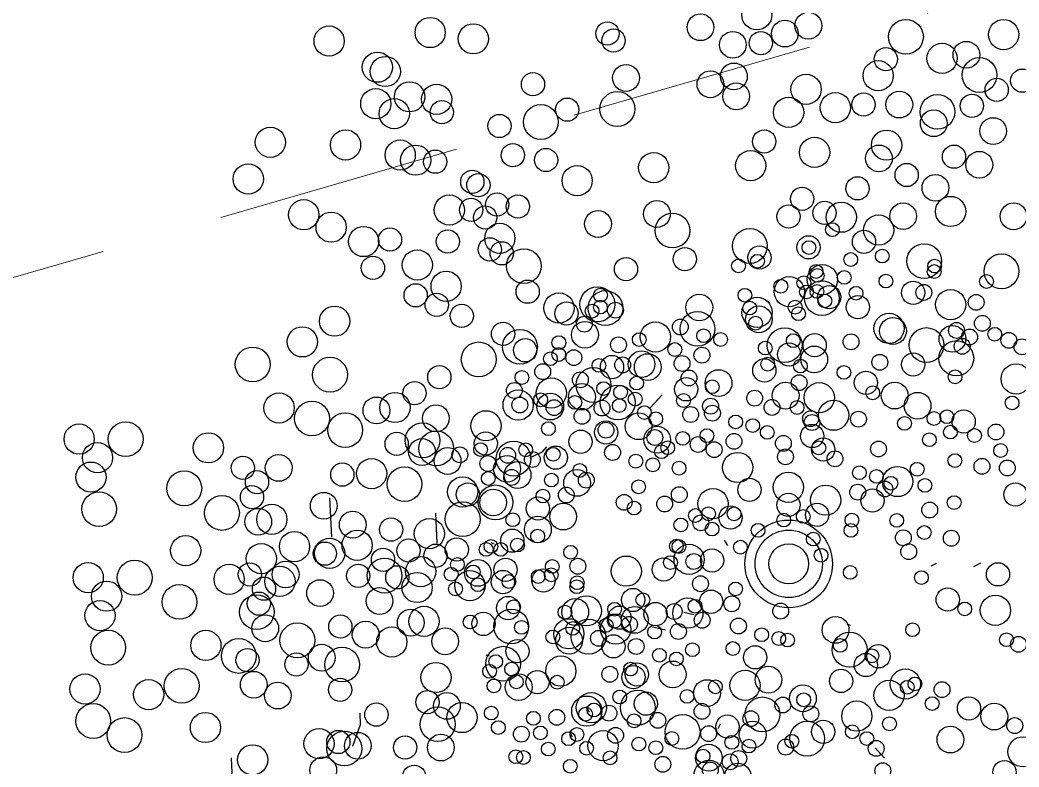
# Model space of a CAD drawing. Header units: millimetres. Extents: x 441156 to 441876, y 4514765 to 4515211.
# Drawn here: x 441544.848 to 441545.867, y 4514833.678 to 4514834.44 of the extents above; entities that cross this region are included whole.
import ezdxf

# ---------------------------------------------------------------- set-up
doc = ezdxf.new("R2010")
doc.units = ezdxf.units.MM
doc.linetypes.add('HIDDEN', pattern=[0.375, 0.25, -0.125])
doc.layers.add('01_piscinas', color=254, linetype='Continuous')
doc.layers.add('INGIN ELECTRICIDAD ALUMBRADO', color=120, linetype='HIDDEN')

msp = doc.modelspace()

# ---------------------------------------------------------------- linework, layer by layer
at = {"layer": '01_piscinas'}
for p, q in [((441545.50265901, 4514834.05810928, 0.00000076), (441545.49045005, 4514834.04456558, 0.00000076)), ((441545.16324405, 4514833.95295157, 0.00000076), (441545.16531757, 4514833.91294447, 0.00000076)), ((441545.27137229, 4514833.93741807, 0.00000076), (441545.27296731, 4514833.90664338, 0.00000076)), ((441545.33160946, 4514833.90574856, 0.00000076), (441545.32815827, 4514833.90689777, 0.00000076)), ((441545.56957757, 4514833.90430089, 0.00000076), (441545.56627283, 4514833.90960351, 0.00000076)), ((441545.28732614, 4514833.89030057, 0.00000076), (441545.28387495, 4514833.89144977, 0.00000076)), ((441545.78235602, 4514833.88609491, 0.00000076), (441545.77685851, 4514833.88334401, 0.00000076)), ((441545.8275229, 4514833.88623146, 0.00000076), (441545.82037612, 4514833.88265529, 0.00000076)), ((441545.5351433, 4514833.83358383, 0.00000076), (441545.52485742, 4514833.8359713, 0.00000076)), ((441545.50614636, 4514833.81796706, 0.00000076), (441545.49277471, 4514833.82107077, 0.00000076)), ((441545.69498392, 4514833.82283649, 0.00000076), (441545.69153273, 4514833.82398569, 0.00000076)), ((441545.32651256, 4514833.79134743, 0.00000076), (441545.32306137, 4514833.79249663, 0.00000076)), ((441545.42847826, 4514833.73437495, 0.00000076), (441545.42517352, 4514833.73967757, 0.00000076)), ((441545.41113463, 4514833.70937539, 0.00000076), (441545.40782988, 4514833.714678, 0.00000076)), ((441545.56193493, 4514833.7223042, 0.00000076), (441545.55957888, 4514833.71755858, 0.00000076)), ((441545.72004523, 4514833.69797687, 0.00000076), (441545.72966679, 4514833.68765445, 0.00000076))]:
    msp.add_line(p, q, dxfattribs=at)
at = {"layer": '01_piscinas', "elevation": 0.00000076}
for points in [[(441545.36806899, 4514833.99394009), (441545.38057522, 4514833.99987894), (441545.38057522, 4514833.99987894), (441545.38519025, 4514834.00495677)], [(441545.18721865, 4514833.69989874), (441545.19506674, 4514833.7219408), (441545.19506674, 4514833.7219408), (441545.19451369, 4514833.73352387)], [(441545.05384432, 4514833.64417645), (441545.06404683, 4514833.67283112), (441545.06404683, 4514833.67283112), (441545.06332787, 4514833.68788911)]]:
    msp.add_lwpolyline(points, dxfattribs=at)
at = {"layer": '01_piscinas'}
for centre, radius in [((441545.5992435, 4514834.44542606, 0.00000076), 0.01541533), ((441545.65181826, 4514834.43429407, 0.00000076), 0.01366082), ((441545.26602284, 4514834.42733752, 0.00000076), 0.01541533), ((441545.31000693, 4514834.42089529, 0.00000076), 0.01541533), ((441545.44680913, 4514834.42632402, 0.00000076), 0.01185795), ((441545.54175934, 4514834.43273776, 0.00000076), 0.01366082), ((441545.62787266, 4514834.42625853, 0.00000076), 0.01366082), ((441545.75139134, 4514834.42298359, 0.00000076), 0.01775907), ((441545.85105223, 4514834.42527838, 0.00000076), 0.01541533), ((441545.16289786, 4514834.41864516, 0.00000076), 0.01541533), ((441545.45305652, 4514834.41914206, 0.00000076), 0.01185795), ((441545.57481856, 4514834.41483718, 0.00000076), 0.01366082), ((441545.60336395, 4514834.41656363, 0.00000076), 0.01185795), ((441545.78823723, 4514834.40100441, 0.00000076), 0.01541533), ((441545.81307308, 4514834.40464882, 0.00000076), 0.01366082), ((441545.21214232, 4514834.39198075, 0.00000076), 0.01541533), ((441545.73091334, 4514834.4001327, 0.00000076), 0.01185795), ((441545.2202005, 4514834.38761748, 0.00000076), 0.01541533), ((441545.57588601, 4514834.38259964, 0.00000076), 0.01366082), ((441545.72309007, 4514834.38333077, 0.00000076), 0.01541533), ((441545.82639852, 4514834.38402408, 0.00000076), 0.01775907), ((441545.37087687, 4514834.37462959, 0.00000076), 0.01185795), ((441545.46582708, 4514834.38104334, 0.00000076), 0.01366082), ((441545.5519404, 4514834.37456411, 0.00000076), 0.01366082), ((441545.87003705, 4514834.37825935, 0.00000076), 0.01185795), ((441545.24499872, 4514834.36178009, 0.00000076), 0.01541533), ((441545.57822296, 4514834.3622421, 0.00000076), 0.01366082), ((441545.64953832, 4514834.36938064, 0.00000076), 0.01541533), ((441545.84399248, 4514834.36881473, 0.00000076), 0.01185795), ((441545.21053316, 4514834.35479504, 0.00000076), 0.01541533), ((441545.2725787, 4514834.35925624, 0.00000076), 0.01541533), ((441545.45699122, 4514834.34937614, 0.00000076), 0.01775907), ((441545.67938879, 4514834.35073551, 0.00000076), 0.01541533), ((441545.70812007, 4514834.35392531, 0.00000076), 0.01185795), ((441545.74461867, 4514834.35389096, 0.00000076), 0.01366082), ((441545.22933559, 4514834.34461408, 0.00000076), 0.01541533), ((441545.27791494, 4514834.3460515, 0.00000076), 0.01185795), ((441545.40582607, 4514834.34870518, 0.00000076), 0.01185795), ((441545.63165286, 4514834.34597202, 0.00000076), 0.01541533), ((441545.78358512, 4514834.34643786, 0.00000076), 0.01775907), ((441545.81872688, 4514834.35258427, 0.00000076), 0.01185795), ((441545.37890452, 4514834.33612625, 0.00000076), 0.01775907), ((441545.77974409, 4514834.33487158, 0.00000076), 0.01366082), ((441545.33668672, 4514834.33204766, 0.00000076), 0.01185795), ((441545.84041392, 4514834.32684046, 0.00000076), 0.01366082), ((441545.10295303, 4514834.31542196, 0.00000076), 0.01541533), ((441545.17967064, 4514834.31276599, 0.00000076), 0.01541533), ((441545.60675649, 4514834.31624459, 0.00000076), 0.01185795), ((441545.73163917, 4514834.31251556, 0.00000076), 0.01541533), ((441545.23543821, 4514834.30242535, 0.00000076), 0.01541533), ((441545.3504329, 4514834.30233034, 0.00000076), 0.01185795), ((441545.65817263, 4514834.3051379, 0.00000076), 0.01541533), ((441545.25114951, 4514834.29722745, 0.00000076), 0.01541533), ((441545.27110599, 4514834.29564391, 0.00000076), 0.01185795), ((441545.38426682, 4514834.29737478, 0.00000076), 0.01185795), ((441545.49408481, 4514834.28957938, 0.00000076), 0.01541533), ((441545.5929668, 4514834.29163265, 0.00000076), 0.01541533), ((441545.72379329, 4514834.29898116, 0.00000076), 0.01366082), ((441545.80045551, 4514834.30074638, 0.00000076), 0.01185795), ((441545.82627067, 4514834.29249588, 0.00000076), 0.01366082), ((441545.75213628, 4514834.2820741, 0.00000076), 0.01185795), ((441545.08037778, 4514834.27800619, 0.00000076), 0.01541533), ((441545.30898635, 4514834.27513282, 0.00000076), 0.01185795), ((441545.31518495, 4514834.27177646, 0.00000076), 0.01185795), ((441545.41599811, 4514834.27632949, 0.00000076), 0.01541533), ((441545.70202308, 4514834.26847899, 0.00000076), 0.01185795), ((441545.78149112, 4514834.26901231, 0.00000076), 0.01366082), ((441545.3342605, 4514834.25190154, 0.00000076), 0.01185795), ((441545.64544481, 4514834.25774812, 0.00000076), 0.01185795), ((441545.13704627, 4514834.2415306, 0.00000076), 0.01541533), ((441545.28554098, 4514834.24633975, 0.00000076), 0.01541533), ((441545.30774853, 4514834.24652843, 0.00000076), 0.01185795), ((441545.35547587, 4514834.24996012, 0.00000076), 0.01185795), ((441545.49733166, 4514834.24236004, 0.00000076), 0.01366082), ((441545.66840671, 4514834.24340571, 0.00000076), 0.01185795), ((441545.68549205, 4514834.239051, 0.00000076), 0.01541533), ((441545.74855773, 4514834.24009983, 0.00000076), 0.01366082), ((441545.79692036, 4514834.244902, 0.00000076), 0.01541533), ((441545.86118105, 4514834.23997981, 0.00000076), 0.01366082), ((441545.16494611, 4514834.22890564, 0.00000076), 0.01541533), ((441545.32221194, 4514834.23869692, 0.00000076), 0.01185795), ((441545.43726496, 4514834.23216782, 0.00000076), 0.01366082), ((441545.51319071, 4514834.22542435, 0.00000076), 0.01775907), ((441545.63168676, 4514834.23974149, 0.00000076), 0.01185795), ((441545.33709751, 4514834.21747178, 0.00000076), 0.01541533), ((441545.67637133, 4514834.22634662, 0.00000076), 0.00701654), ((441545.72352853, 4514834.22590131, 0.00000076), 0.01541533), ((441545.1981168, 4514834.214254, 0.00000076), 0.01541533), ((441545.22499459, 4514834.21624144, 0.00000076), 0.01185795), ((441545.28400813, 4514834.21419839, 0.00000076), 0.01185795), ((441545.59215844, 4514834.20973953, 0.00000076), 0.01775907), ((441545.70859931, 4514834.21400575, 0.00000076), 0.01185795), ((441545.32690626, 4514834.20624405, 0.00000076), 0.01185795), ((441545.33899188, 4514834.20224567, 0.00000076), 0.01185795), ((441545.65208659, 4514834.20833063, 0.00000076), 0.01185795), ((441545.65243156, 4514834.20810467, 0.00000076), 0.00701654), ((441545.77006219, 4514834.1943007, 0.00000076), 0.01775907), ((441545.25291987, 4514834.19037106, 0.00000076), 0.01541533), ((441545.36158388, 4514834.18920725, 0.00000076), 0.01775907), ((441545.52586519, 4514834.19636254, 0.00000076), 0.01185795), ((441545.60192826, 4514834.19794198, 0.00000076), 0.01185795), ((441545.69510252, 4514834.19589684, 0.00000076), 0.00701654), ((441545.72722445, 4514834.19940802, 0.00000076), 0.00701654), ((441545.20762901, 4514834.18746009, 0.00000076), 0.01185795), ((441545.4657985, 4514834.18617031, 0.00000076), 0.01185795), ((441545.58060759, 4514834.18939905, 0.00000076), 0.00701654), ((441545.59991576, 4514834.19417548, 0.00000076), 0.00701654), ((441545.78062427, 4514834.18926675, 0.00000076), 0.00701654), ((441545.84893297, 4514834.18386024, 0.00000076), 0.01775907), ((441545.28228006, 4514834.16868209, 0.00000076), 0.01541533), ((441545.66621161, 4514834.17543322, 0.00000076), 0.01541533), ((441545.65969898, 4514834.18367332, 0.00000076), 0.00701654), ((441545.66088819, 4514834.17967547, 0.00000076), 0.00701654), ((441545.68842009, 4514834.17771143, 0.00000076), 0.00701654), ((441545.78023324, 4514834.18364783, 0.00000076), 0.00701654), ((441545.36544686, 4514834.16310128, 0.00000076), 0.01185795), ((441545.62375258, 4514834.16862901, 0.00000076), 0.00701654), ((441545.63235366, 4514834.16315522, 0.00000076), 0.01541533), ((441545.64721281, 4514834.17222297, 0.00000076), 0.00701654), ((441545.66563951, 4514834.15654638, 0.00000076), 0.01775907), ((441545.73100048, 4514834.17393811, 0.00000076), 0.00701654), ((441545.75881561, 4514834.16199532, 0.00000076), 0.01185795), ((441545.83363306, 4514834.17350656, 0.00000076), 0.00701654), ((441545.25122015, 4514834.15940194, 0.00000076), 0.01185795), ((441545.27268157, 4514834.14969043, 0.00000076), 0.01185795), ((441545.39740415, 4514834.14647485, 0.00000076), 0.01541533), ((441545.43659106, 4514834.15024774, 0.00000076), 0.01775907), ((441545.44485234, 4514834.14643018, 0.00000076), 0.01775907), ((441545.43974166, 4514834.15956246, 0.00000076), 0.00701654), ((441545.58710669, 4514834.15942053, 0.00000076), 0.00701654), ((441545.64998764, 4514834.16289464, 0.00000076), 0.00701654), ((441545.66055373, 4514834.16337834, 0.00000076), 0.00701654), ((441545.67310153, 4514834.15749455, 0.00000076), 0.01185795), ((441545.70050298, 4514834.16148167, 0.00000076), 0.00701654), ((441545.76963577, 4514834.16236379, 0.00000076), 0.00808333), ((441545.79698703, 4514834.14993794, 0.00000076), 0.01541533), ((441545.40510573, 4514834.14089515, 0.00000076), 0.01185795), ((441545.43968785, 4514834.14744812, 0.00000076), 0.00701654), ((441545.45499853, 4514834.14427683, 0.00000076), 0.00808333), ((441545.54056203, 4514834.14701251, 0.00000076), 0.01366082), ((441545.59950839, 4514834.14205561, 0.00000076), 0.01541533), ((441545.59202293, 4514834.14637758, 0.00000076), 0.00701654), ((441545.63837328, 4514834.14735201, 0.00000076), 0.00701654), ((441545.66861807, 4514834.15368939, 0.00000076), 0.00701654), ((441545.70236036, 4514834.14737941, 0.00000076), 0.01185795), ((441545.82303559, 4514834.15222253, 0.00000076), 0.00808333), ((441545.16847112, 4514834.13306118, 0.00000076), 0.01541533), ((441545.29819749, 4514834.13841994, 0.00000076), 0.01185795), ((441545.43112896, 4514834.14322042, 0.00000076), 0.00701654), ((441545.53879738, 4514834.12521503, 0.00000076), 0.01775907), ((441545.60130644, 4514834.13494727, 0.00000076), 0.01366082), ((441545.64175703, 4514834.14062237, 0.00000076), 0.00701654), ((441545.73417204, 4514834.12566397, 0.00000076), 0.01541533), ((441545.34035369, 4514834.12004844, 0.00000076), 0.01185795), ((441545.42394139, 4514834.11915321, 0.00000076), 0.01366082), ((441545.42331045, 4514834.1300157, 0.00000076), 0.00808333), ((441545.49580141, 4514834.116982, 0.00000076), 0.01541533), ((441545.52122585, 4514834.12707531, 0.00000076), 0.00808333), ((441545.59798331, 4514834.13098591, 0.00000076), 0.00701654), ((441545.73815548, 4514834.12307124, 0.00000076), 0.01366082), ((441545.80295519, 4514834.12362248, 0.00000076), 0.00808333), ((441545.82937806, 4514834.13090062, 0.00000076), 0.00808333), ((441545.13562585, 4514834.11196157, 0.00000076), 0.01541533), ((441545.35758198, 4514834.1069579, 0.00000076), 0.01775907), ((441545.47931502, 4514834.11424606, 0.00000076), 0.00701654), ((441545.5449476, 4514834.11817576, 0.00000076), 0.00701654), ((441545.56230982, 4514834.1143954, 0.00000076), 0.00701654), ((441545.62770154, 4514834.10858867, 0.00000076), 0.01775907), ((441545.65827042, 4514834.1085578, 0.00000076), 0.01185795), ((441545.77233333, 4514834.10868363, 0.00000076), 0.01775907), ((441545.79882531, 4514834.11504012, 0.00000076), 0.01366082), ((441545.8163363, 4514834.1169656, 0.00000076), 0.00808333), ((441545.842044, 4514834.11967941, 0.00000076), 0.00701654), ((441545.85635501, 4514834.11348122, 0.00000076), 0.00808333), ((441545.31554002, 4514834.09407166, 0.00000076), 0.01775907), ((441545.36293846, 4514834.10336462, 0.00000076), 0.01185795), ((441545.39726111, 4514834.11114065, 0.00000076), 0.00701654), ((441545.45810246, 4514834.10890315, 0.00000076), 0.00808333), ((441545.51561344, 4514834.10413132, 0.00000076), 0.00701654), ((441545.60793498, 4514834.10566073, 0.00000076), 0.00701654), ((441545.63222584, 4514834.09911318, 0.00000076), 0.01185795), ((441545.6364477, 4514834.11317518, 0.00000076), 0.00701654), ((441545.69539474, 4514834.1120239, 0.00000076), 0.00808333), ((441545.80275182, 4514834.09514866, 0.00000076), 0.01775907), ((441545.80879637, 4514834.10747009, 0.00000076), 0.00808333), ((441545.86973612, 4514834.10682434, 0.00000076), 0.00808333), ((441545.08494822, 4514834.08893509, 0.00000076), 0.01775907), ((441545.38864841, 4514834.09479862, 0.00000076), 0.00701654), ((441545.3972073, 4514834.09902632, 0.00000076), 0.00701654), ((441545.41251798, 4514834.09585503, 0.00000076), 0.00808333), ((441545.48163923, 4514834.08918435, 0.00000076), 0.01366082), ((441545.54325023, 4514834.09833039, 0.00000076), 0.00808333), ((441545.65783034, 4514834.09402946, 0.00000076), 0.01366082), ((441545.7588669, 4514834.08894604, 0.00000076), 0.01185795), ((441545.163819, 4514834.07849463, 0.00000076), 0.01775907), ((441545.43814619, 4514834.08799555, 0.00000076), 0.00701654), ((441545.45149545, 4514834.08628213, 0.00000076), 0.01185795), ((441545.46239716, 4514834.08845068, 0.00000076), 0.00808333), ((441545.48799405, 4514834.08624777, 0.00000076), 0.01366082), ((441545.52296261, 4514834.08987803, 0.00000076), 0.00808333), ((441545.60696025, 4514834.08288271, 0.00000076), 0.01185795), ((441545.61040397, 4514834.08923051, 0.00000076), 0.00701654), ((441545.64375004, 4514834.08729046, 0.00000076), 0.00701654), ((441545.72479152, 4514834.0911561, 0.00000076), 0.00808333), ((441545.27539312, 4514834.07596392, 0.00000076), 0.01185795), ((441545.35967526, 4514834.07563688, 0.00000076), 0.00701654), ((441545.3808299, 4514834.0815939, 0.00000076), 0.00808333), ((441545.41925685, 4514834.0732005, 0.00000076), 0.00808333), ((441545.43258916, 4514834.06799839, 0.00000076), 0.01775907), ((441545.5300656, 4514834.07514358, 0.00000076), 0.00808333), ((441545.56025948, 4514834.06992842, 0.00000076), 0.01366082), ((441545.6880877, 4514834.08083964, 0.00000076), 0.00701654), ((441545.71054767, 4514834.07027376, 0.00000076), 0.01185795), ((441545.80148933, 4514834.07628582, 0.00000076), 0.00701654), ((441545.86388409, 4514834.07420192, 0.00000076), 0.01541533), ((441545.25012753, 4514834.05973345, 0.00000076), 0.01185795), ((441545.35185674, 4514834.06243215, 0.00000076), 0.00808333), ((441545.38959318, 4514834.05976535, 0.00000076), 0.01541533), ((441545.42086301, 4514834.05588448, 0.00000076), 0.01366082), ((441545.4429786, 4514834.06430095, 0.00000076), 0.00701654), ((441545.47667666, 4514834.06996272, 0.00000076), 0.00701654), ((441545.52718565, 4514834.06359532, 0.00000076), 0.01185795), ((441545.55378735, 4514834.06624403, 0.00000076), 0.00701654), ((441545.62864729, 4514834.05713891, 0.00000076), 0.01366082), ((441545.64253404, 4514834.07031253, 0.00000076), 0.00808333), ((441545.66292846, 4514834.05503315, 0.00000076), 0.01541533), ((441545.73990251, 4514834.05721196, 0.00000076), 0.01366082), ((441545.11187306, 4514834.04457233, 0.00000076), 0.01541533), ((441545.23003518, 4514834.0450176, 0.00000076), 0.01541533), ((441545.35573523, 4514834.04748734, 0.00000076), 0.01541533), ((441545.37873221, 4514834.05288435, 0.00000076), 0.00701654), ((441545.38852304, 4514834.04597198, 0.00000076), 0.01366082), ((441545.45729134, 4514834.05013744, 0.00000076), 0.01775907), ((441545.46034082, 4514834.0605206, 0.00000076), 0.00701654), ((441545.47518973, 4514834.05357507, 0.00000076), 0.00701654), ((441545.52445319, 4514834.05219959, 0.00000076), 0.00701654), ((441545.59709528, 4514834.05451231, 0.00000076), 0.00808333), ((441545.71748448, 4514834.05997184, 0.00000076), 0.00701654), ((441545.76330135, 4514834.04680045, 0.00000076), 0.01366082), ((441545.14543278, 4514834.03384668, 0.00000076), 0.01775907), ((441545.21114474, 4514834.04202077, 0.00000076), 0.01366082), ((441545.35751965, 4514834.04754143, 0.00000076), 0.00808333), ((441545.39243188, 4514834.04491359, 0.00000076), 0.00808333), ((441545.41364444, 4514834.05025651, 0.00000076), 0.00701654), ((441545.44128123, 4514834.04445559, 0.00000076), 0.00808333), ((441545.45896988, 4514834.04696463, 0.00000076), 0.00701654), ((441545.55208998, 4514834.04639866, 0.00000076), 0.00808333), ((441545.61477398, 4514834.04512851, 0.00000076), 0.00808333), ((441545.64030936, 4514834.04503027, 0.00000076), 0.00701654), ((441545.67757398, 4514834.03717511, 0.00000076), 0.01541533), ((441545.85966635, 4514834.04964051, 0.00000076), 0.00701654), ((441545.17935755, 4514834.02199111, 0.00000076), 0.01775907), ((441545.27181457, 4514834.03398965, 0.00000076), 0.01366082), ((441545.32288996, 4514834.02638774, 0.00000076), 0.01541533), ((441545.42099361, 4514834.03600322, 0.00000076), 0.00808333), ((441545.47856084, 4514834.02591562, 0.00000076), 0.01366082), ((441545.48450925, 4514834.03985247, 0.00000076), 0.00701654), ((441545.49617341, 4514834.03345501, 0.00000076), 0.00701654), ((441545.53180236, 4514834.0379463, 0.00000076), 0.00808333), ((441545.55395498, 4514834.03926213, 0.00000076), 0.00808333), ((441545.65413602, 4514834.03363223, 0.00000076), 0.00808333), ((441545.70298537, 4514834.03317422, 0.00000076), 0.00808333), ((441545.77991093, 4514834.03384545, 0.00000076), 0.00701654), ((441545.79320147, 4514834.03562309, 0.00000076), 0.00701654), ((441545.81032617, 4514834.03068757, 0.00000076), 0.01185795), ((441544.95534038, 4514834.01277284, 0.00000076), 0.01775907), ((441545.25822833, 4514834.01155066, 0.00000076), 0.01775907), ((441545.38657463, 4514834.02345382, 0.00000076), 0.00701654), ((441545.44548701, 4514834.01958252, 0.00000076), 0.01185795), ((441545.44535644, 4514834.02188239, 0.00000076), 0.00808333), ((441545.57767672, 4514834.03036258, 0.00000076), 0.00701654), ((441545.59503894, 4514834.02658222, 0.00000076), 0.00701654), ((441545.65556623, 4514834.02974465, 0.00000076), 0.00808333), ((441545.7499706, 4514834.02880742, 0.00000076), 0.00701654), ((441544.90789219, 4514834.01281751, 0.00000076), 0.01541533), ((441545.03976958, 4514834.00389563, 0.00000076), 0.01541533), ((441545.23185615, 4514834.00789557, 0.00000076), 0.01185795), ((441545.27221233, 4514834.00336125, 0.00000076), 0.01775907), ((441545.32275008, 4514834.00823809, 0.00000076), 0.01185795), ((441545.41944244, 4514834.01013789, 0.00000076), 0.01185795), ((441545.49756252, 4514834.01217643, 0.00000076), 0.01366082), ((441545.49523561, 4514834.01447805, 0.00000076), 0.00808333), ((441545.52370388, 4514834.01351032, 0.00000076), 0.00701654), ((441545.54834256, 4514834.01631814, 0.00000076), 0.00701654), ((441545.57597935, 4514834.01051721, 0.00000076), 0.00808333), ((441545.60988785, 4514834.01963669, 0.00000076), 0.00701654), ((441545.65574492, 4514834.01594236, 0.00000076), 0.01185795), ((441545.77530384, 4514834.01216753, 0.00000076), 0.00701654), ((441545.79680793, 4514834.02001472, 0.00000076), 0.00701654), ((441545.82136405, 4514834.01644024, 0.00000076), 0.00701654), ((441545.84323514, 4514834.02009375, 0.00000076), 0.00808333), ((441544.92662839, 4514833.99391414, 0.00000076), 0.01541533), ((441545.25767131, 4514833.99964507, 0.00000076), 0.01366082), ((441545.31744483, 4514834.00212142, 0.00000076), 0.00701654), ((441545.35108312, 4514833.9929208, 0.00000076), 0.01775907), ((441545.36353973, 4514834.00188567, 0.00000076), 0.00701654), ((441545.50839862, 4514834.00397101, 0.00000076), 0.00701654), ((441545.53938773, 4514834.00733488, 0.00000076), 0.00808333), ((441545.55569173, 4514834.00206485, 0.00000076), 0.00808333), ((441545.62637596, 4514834.0084482, 0.00000076), 0.00808333), ((441545.6670107, 4514834.00220541, 0.00000076), 0.01185795), ((441545.66248631, 4514834.0038687, 0.00000076), 0.00701654), ((441545.72335304, 4514834.0027102, 0.00000076), 0.00808333), ((441545.28376729, 4514833.99052541, 0.00000076), 0.01366082), ((441545.29623227, 4514833.9967785, 0.00000076), 0.00808333), ((441545.34508162, 4514833.99632049, 0.00000076), 0.00808333), ((441545.37025193, 4514833.99198714, 0.00000076), 0.00808333), ((441545.39417684, 4514833.99390743, 0.00000076), 0.01185795), ((441545.3914645, 4514833.99733006, 0.00000076), 0.00701654), ((441545.45209531, 4514833.99922787, 0.00000076), 0.00808333), ((441545.50201046, 4514833.99989497, 0.00000076), 0.00701654), ((441545.57972663, 4514833.98385669, 0.00000076), 0.01541533), ((441545.62857782, 4514833.99474922, 0.00000076), 0.00808333), ((441545.67897443, 4514833.99268021, 0.00000076), 0.00808333), ((441545.84802001, 4514834.00116084, 0.00000076), 0.00701654), ((441544.91989982, 4514833.97405, 0.00000076), 0.01541533), ((441545.07494779, 4514833.98346879, 0.00000076), 0.01185795), ((441545.11144639, 4514833.98343443, 0.00000076), 0.01366082), ((441545.17639193, 4514833.97660581, 0.00000076), 0.01185795), ((441545.20628239, 4514833.97762835, 0.00000076), 0.01541533), ((441545.324794, 4514833.98786813, 0.00000076), 0.00808333), ((441545.34443712, 4514833.98249429, 0.00000076), 0.01366082), ((441545.35519405, 4514833.97619474, 0.00000076), 0.01366082), ((441545.41855813, 4514833.98083948, 0.00000076), 0.00701654), ((441545.47581706, 4514833.99032832, 0.00000076), 0.00701654), ((441545.49317927, 4514833.98654796, 0.00000076), 0.00701654), ((441545.51996918, 4514833.98318515, 0.00000076), 0.00701654), ((441545.76282649, 4514833.98210461, 0.00000076), 0.00701654), ((441545.80132363, 4514833.99089675, 0.00000076), 0.00701654), ((441545.82896042, 4514833.98509583, 0.00000076), 0.00808333), ((441545.85483712, 4514833.98341345, 0.00000076), 0.00808333), ((441545.01511587, 4514833.96264133, 0.00000076), 0.01775907), ((441545.08936025, 4514833.96892774, 0.00000076), 0.01185795), ((441545.2398421, 4514833.9669027, 0.00000076), 0.01775907), ((441545.32528726, 4514833.97269089, 0.00000076), 0.00701654), ((441545.34915683, 4514833.9737473, 0.00000076), 0.00808333), ((441545.38968781, 4514833.97104287, 0.00000076), 0.00701654), ((441545.41586388, 4514833.96816363, 0.00000076), 0.01366082), ((441545.42527034, 4514833.97094096, 0.00000076), 0.00808333), ((441545.63142685, 4514833.96371055, 0.00000076), 0.01541533), ((441545.70393448, 4514833.97856047, 0.00000076), 0.00701654), ((441545.7212967, 4514833.97478012, 0.00000076), 0.00701654), ((441545.74285516, 4514833.96956155, 0.00000076), 0.01541533), ((441545.29913717, 4514833.95899849, 0.00000076), 0.01541533), ((441545.30447871, 4514833.95640021, 0.00000076), 0.01185795), ((441545.47868626, 4514833.96416004, 0.00000076), 0.00701654), ((441545.59174351, 4514833.96119124, 0.00000076), 0.01185795), ((441545.72988273, 4514833.96193997, 0.00000076), 0.00808333), ((441545.73614561, 4514833.96783459, 0.00000076), 0.00701654), ((441545.77083633, 4514833.96563029, 0.00000076), 0.00701654), ((441545.86311311, 4514833.95628385, 0.00000076), 0.01185795), ((441544.92826737, 4514833.94139011, 0.00000076), 0.01775907), ((441545.08418443, 4514833.95364763, 0.00000076), 0.01185795), ((441545.15742754, 4514833.94487173, 0.00000076), 0.01366082), ((441545.33269688, 4514833.94827284, 0.00000076), 0.01775907), ((441545.33029387, 4514833.94814971, 0.00000076), 0.01366082), ((441545.38107512, 4514833.95470084, 0.00000076), 0.00701654), ((441545.40494469, 4514833.95575724, 0.00000076), 0.00808333), ((441545.5201368, 4514833.95620324, 0.00000076), 0.00808333), ((441545.55456658, 4514833.94701319, 0.00000076), 0.01541533), ((441545.63151291, 4514833.94569421, 0.00000076), 0.01185795), ((441545.66946333, 4514833.95056087, 0.00000076), 0.01541533), ((441545.70223711, 4514833.9587151, 0.00000076), 0.00808333), ((441545.717227, 4514833.95019498, 0.00000076), 0.01185795), ((441545.05356092, 4514833.93754002, 0.00000076), 0.01775907), ((441545.29918134, 4514833.93113142, 0.00000076), 0.01775907), ((441545.37590547, 4514833.94206955, 0.00000076), 0.01185795), ((441545.40172063, 4514833.93381905, 0.00000076), 0.01366082), ((441545.46391598, 4514833.94828845, 0.00000076), 0.00808333), ((441545.47407917, 4514833.94248212, 0.00000076), 0.00701654), ((441545.50526168, 4514833.94660927, 0.00000076), 0.00808333), ((441545.66077174, 4514833.93557907, 0.00000076), 0.01185795), ((441545.77564254, 4514833.94048268, 0.00000076), 0.00808333), ((441545.80057296, 4514833.94812444, 0.00000076), 0.00701654), ((441545.09062101, 4514833.92852464, 0.00000076), 0.01366082), ((441545.10446563, 4514833.93100212, 0.00000076), 0.01541533), ((441545.18700066, 4514833.92556303, 0.00000076), 0.01366082), ((441545.35033912, 4514833.93059701, 0.00000076), 0.00701654), ((441545.53664383, 4514833.93487755, 0.00000076), 0.00701654), ((441545.54993437, 4514833.93665519, 0.00000076), 0.00701654), ((441545.57238963, 4514833.93285008, 0.00000076), 0.01185795), ((441545.57606968, 4514833.93657781, 0.00000076), 0.00701654), ((441545.62669531, 4514833.93025043, 0.00000076), 0.00701654), ((441545.64665121, 4514833.93401076, 0.00000076), 0.00701654), ((441545.69633803, 4514833.93014038, 0.00000076), 0.00701654), ((441545.74200046, 4514833.92994316, 0.00000076), 0.00701654), ((441545.22615813, 4514833.92053387, 0.00000076), 0.01185795), ((441545.26522262, 4514833.91635997, 0.00000076), 0.01541533), ((441545.37593944, 4514833.92063334, 0.00000076), 0.01366082), ((441545.52176871, 4514833.92528357, 0.00000076), 0.00701654), ((441545.54216118, 4514833.92745833, 0.00000076), 0.00808333), ((441545.55354083, 4514833.92104683, 0.00000076), 0.00701654), ((441545.63179978, 4514833.88563973, 0.00000076), 0.0446896), ((441545.60055185, 4514833.91980023, 0.00000076), 0.00701654), ((441545.69530408, 4514833.91967908, 0.00000076), 0.00701654), ((441545.12761409, 4514833.90323372, 0.00000076), 0.01541533), ((441545.19146931, 4514833.90457537, 0.00000076), 0.01541533), ((441545.34981735, 4514833.90927068, 0.00000076), 0.01185795), ((441545.37567236, 4514833.91395712, 0.00000076), 0.00701654), ((441545.63179978, 4514833.88563973, 0.00000076), 0.03437661), ((441545.65680693, 4514833.91088693, 0.00000076), 0.00701654), ((441545.74881757, 4514833.91219578, 0.00000076), 0.00808333), ((441545.77003013, 4514833.91753869, 0.00000076), 0.00701654), ((441545.79766692, 4514833.91173777, 0.00000076), 0.00808333), ((441545.01659378, 4514833.89915877, 0.00000076), 0.01541533), ((441545.09375614, 4514833.89095571, 0.00000076), 0.01541533), ((441545.15856439, 4514833.89603899, 0.00000076), 0.01185795), ((441545.16341035, 4514833.89639347, 0.00000076), 0.01541533), ((441545.24396464, 4514833.89917356, 0.00000076), 0.01185795), ((441545.29308404, 4514833.9002056, 0.00000076), 0.01185795), ((441545.32312788, 4514833.90030704, 0.00000076), 0.00701654), ((441545.32800626, 4514833.9033684, 0.00000076), 0.00701654), ((441545.33803506, 4514833.90040727, 0.00000076), 0.00701654), ((441545.35507291, 4514833.9047863, 0.00000076), 0.00701654), ((441545.51716162, 4514833.90360565, 0.00000076), 0.00701654), ((441545.5198105, 4514833.90327439, 0.00000076), 0.00701654), ((441545.58252346, 4514833.90259143, 0.00000076), 0.00701654), ((441545.21792006, 4514833.88972894, 0.00000076), 0.01185795), ((441545.27150022, 4514833.89391184, 0.00000076), 0.01185795), ((441545.40932878, 4514833.89742015, 0.00000076), 0.00701654), ((441545.53018689, 4514833.89016445, 0.00000076), 0.01541533), ((441545.55363602, 4514833.88912029, 0.00000076), 0.01185795), ((441545.63179978, 4514833.88563973, 0.00000076), 0.02034119), ((441545.66481677, 4514833.89441261, 0.00000076), 0.00701654), ((441545.75425155, 4514833.89804931, 0.00000076), 0.00808333), ((441544.91712201, 4514833.87159946, 0.00000076), 0.01541533), ((441544.9645702, 4514833.8715548, 0.00000076), 0.01775907), ((441545.08204765, 4514833.87483952, 0.00000076), 0.01185795), ((441545.11854625, 4514833.87480517, 0.00000076), 0.01366082), ((441545.21949341, 4514833.87363752, 0.00000076), 0.01775907), ((441545.25626514, 4514833.87776361, 0.00000076), 0.01541533), ((441545.29375174, 4514833.88495927, 0.00000076), 0.00701654), ((441545.31464103, 4514833.87640726, 0.00000076), 0.01366082), ((441545.34292698, 4514833.87958118, 0.00000076), 0.01185795), ((441545.39061028, 4514833.88304039, 0.00000076), 0.00701654), ((441545.41667795, 4514833.88316686, 0.00000076), 0.00808333), ((441545.4660893, 4514833.87819526, 0.00000076), 0.01541533), ((441545.50433018, 4514833.87991321, 0.00000076), 0.01185795), ((441545.51119781, 4514833.88693236, 0.00000076), 0.00701654), ((441545.53506738, 4514833.88798877, 0.00000076), 0.00808333), ((441545.84532575, 4514833.87490925, 0.00000076), 0.01185795), ((441545.06091087, 4514833.8698561, 0.00000076), 0.01541533), ((441545.11268574, 4514833.86776655, 0.00000076), 0.01541533), ((441545.19265446, 4514833.87349848, 0.00000076), 0.01185795), ((441545.23248129, 4514833.87189113, 0.00000076), 0.01185795), ((441545.25267323, 4514833.86150734, 0.00000076), 0.01541533), ((441545.28739321, 4514833.87499535, 0.00000076), 0.00701654), ((441545.30653129, 4514833.8634475, 0.00000076), 0.01541533), ((441545.30984811, 4514833.87732324, 0.00000076), 0.00701654), ((441545.34016397, 4514833.86707635, 0.00000076), 0.01185795), ((441545.37626729, 4514833.87263043, 0.00000076), 0.00701654), ((441545.38159325, 4514833.86856878, 0.00000076), 0.01185795), ((441545.38955783, 4514833.87440807, 0.00000076), 0.00701654), ((441545.6945534, 4514833.87690676, 0.00000076), 0.00701654), ((441545.7671853, 4514833.87163209, 0.00000076), 0.00701654), ((441544.9358582, 4514833.85269609, 0.00000076), 0.01541533), ((441545.09646011, 4514833.86029847, 0.00000076), 0.01185795), ((441545.15367167, 4514833.85578579, 0.00000076), 0.01366082), ((441545.29181972, 4514833.86011444, 0.00000076), 0.00701654), ((441545.31476435, 4514833.86428029, 0.00000076), 0.00701654), ((441545.34632696, 4514833.8675924, 0.00000076), 0.00701654), ((441545.41560625, 4514833.86233252, 0.00000076), 0.00701654), ((441545.41594352, 4514833.86640051, 0.00000076), 0.00701654), ((441545.54180625, 4514833.86533424, 0.00000076), 0.00808333), ((441545.57757197, 4514833.860085, 0.00000076), 0.00701654), ((441545.01023324, 4514833.84682961, 0.00000076), 0.01775907), ((441545.09128429, 4514833.84501836, 0.00000076), 0.01185795), ((441545.21434151, 4514833.84775468, 0.00000076), 0.01366082), ((441545.47300575, 4514833.84877372, 0.00000076), 0.01185795), ((441545.48301024, 4514833.84908146, 0.00000076), 0.00701654), ((441545.55265661, 4514833.84701147, 0.00000076), 0.01185795), ((441545.79401558, 4514833.84923416, 0.00000076), 0.01185795), ((441544.92912964, 4514833.83283195, 0.00000076), 0.01541533), ((441545.08910402, 4514833.83638916, 0.00000076), 0.01775907), ((441545.34556043, 4514833.84057317, 0.00000076), 0.01185795), ((441545.35106074, 4514833.84178169, 0.00000076), 0.00701654), ((441545.41403722, 4514833.83652544, 0.00000076), 0.01366082), ((441545.42536755, 4514833.83771392, 0.00000076), 0.01541533), ((441545.45413993, 4514833.83928484, 0.00000076), 0.00701654), ((441545.49596766, 4514833.83443131, 0.00000076), 0.01185795), ((441545.51498128, 4514833.83704734, 0.00000076), 0.00808333), ((441545.52891365, 4514833.835423, 0.00000076), 0.01541533), ((441545.53619384, 4514833.84239026, 0.00000076), 0.00701654), ((441545.57374773, 4514833.84486811, 0.00000076), 0.00808333), ((441545.6236269, 4514833.83746376, 0.00000076), 0.00808333), ((441545.81132951, 4514833.83961297, 0.00000076), 0.00701654), ((441545.84268032, 4514833.83831249, 0.00000076), 0.01541533), ((441545.24618663, 4514833.82564939, 0.00000076), 0.01366082), ((441545.25968862, 4514833.8270532, 0.00000076), 0.01541533), ((441545.32029484, 4514833.8243427, 0.00000076), 0.01185795), ((441545.34870845, 4514833.82179116, 0.00000076), 0.01775907), ((441545.40346616, 4514833.83633758, 0.00000076), 0.00701654), ((441545.45924771, 4514833.83076709, 0.00000076), 0.01185795), ((441545.47470705, 4514833.82849432, 0.00000076), 0.01366082), ((441545.543543, 4514833.82813697, 0.00000076), 0.00808333), ((441545.09772087, 4514833.81989537, 0.00000076), 0.01366082), ((441545.13050268, 4514833.80765229, 0.00000076), 0.01775907), ((441545.17438309, 4514833.8216606, 0.00000076), 0.01185795), ((441545.20019825, 4514833.8134101, 0.00000076), 0.01366082), ((441545.30677742, 4514833.82633369, 0.00000076), 0.00701654), ((441545.35918284, 4514833.82088959, 0.00000076), 0.00701654), ((441545.40748209, 4514833.8143053, 0.00000076), 0.01541533), ((441545.411476, 4514833.81986326, 0.00000076), 0.00701654), ((441545.42757923, 4514833.8113507, 0.00000076), 0.01775907), ((441545.44552723, 4514833.82294281, 0.00000076), 0.00701654), ((441545.45521802, 4514833.81906879, 0.00000076), 0.01541533), ((441545.45408612, 4514833.82717051, 0.00000076), 0.00701654), ((441545.4693968, 4514833.82399922, 0.00000076), 0.00808333), ((441545.5804866, 4514833.82221358, 0.00000076), 0.00808333), ((441545.67960389, 4514833.81830227, 0.00000076), 0.01366082), ((441545.7581407, 4514833.81841471, 0.00000076), 0.00701654), ((441544.93749719, 4514833.80017207, 0.00000076), 0.01775907), ((441545.03715808, 4514833.80246686, 0.00000076), 0.01541533), ((441545.22684335, 4514833.80595359, 0.00000076), 0.01541533), ((441545.28131205, 4514833.80663002, 0.00000076), 0.01366082), ((441545.39118462, 4514833.81115052, 0.00000076), 0.00701654), ((441545.4077262, 4514833.80728461, 0.00000076), 0.01366082), ((441545.43770872, 4514833.80973809, 0.00000076), 0.00808333), ((441545.49502501, 4514833.81613974, 0.00000076), 0.00701654), ((441545.51927597, 4514833.81659487, 0.00000076), 0.00808333), ((441545.60420835, 4514833.81331403, 0.00000076), 0.00701654), ((441545.62157056, 4514833.80953368, 0.00000076), 0.00701654), ((441545.63067492, 4514833.80787871, 0.00000076), 0.00701654), ((441545.69394512, 4514833.79810104, 0.00000076), 0.01775907), ((441545.85396897, 4514833.80820879, 0.00000076), 0.00701654), ((441545.07071779, 4514833.79174121, 0.00000076), 0.01775907), ((441545.35499493, 4514833.79650006, 0.00000076), 0.01185795), ((441545.45293669, 4514833.80152626, 0.00000076), 0.01185795), ((441545.47613567, 4514833.80134469, 0.00000076), 0.00808333), ((441545.53355548, 4514833.79810691, 0.00000076), 0.00701654), ((441545.57487419, 4514833.79926959, 0.00000076), 0.00701654), ((441545.68443959, 4514833.80253528, 0.00000076), 0.00701654), ((441545.86627036, 4514833.8035939, 0.00000076), 0.00808333), ((441545.07955955, 4514833.78749666, 0.00000076), 0.01185795), ((441545.12952231, 4514833.78308041, 0.00000076), 0.01185795), ((441545.1554187, 4514833.78992652, 0.00000076), 0.01366082), ((441545.17616572, 4514833.78292711, 0.00000076), 0.01775907), ((441545.34050412, 4514833.78377808, 0.00000076), 0.01775907), ((441545.49985742, 4514833.79244514, 0.00000076), 0.00701654), ((441545.51721964, 4514833.78866479, 0.00000076), 0.00701654), ((441545.59753515, 4514833.79029876, 0.00000076), 0.01185795), ((441545.71052328, 4514833.78246818, 0.00000076), 0.01185795), ((441545.71665071, 4514833.7918094, 0.00000076), 0.00701654), ((441545.72338079, 4514833.79137027, 0.00000076), 0.01185795), ((441545.27195347, 4514833.76975816, 0.00000076), 0.01541533), ((441545.33293816, 4514833.78600613, 0.00000076), 0.00701654), ((441545.34903454, 4514833.7783701, 0.00000076), 0.00701654), ((441545.39927777, 4514833.77629222, 0.00000076), 0.01541533), ((441545.47052326, 4514833.7784007, 0.00000076), 0.00701654), ((441545.47689781, 4514833.77288498, 0.00000076), 0.01185795), ((441545.51339642, 4514833.77285063, 0.00000076), 0.01366082), ((441545.01250438, 4514833.76121255, 0.00000076), 0.01775907), ((441545.08599612, 4514833.76237367, 0.00000076), 0.01366082), ((441545.32657963, 4514833.77604221, 0.00000076), 0.00701654), ((441545.37539475, 4514833.7650892, 0.00000076), 0.01185795), ((441545.4493107, 4514833.77305778, 0.00000076), 0.00808333), ((441545.47333651, 4514833.7701154, 0.00000076), 0.01185795), ((441545.58725576, 4514833.76169647, 0.00000076), 0.01541533), ((441545.61114948, 4514833.76754441, 0.00000076), 0.01366082), ((441545.68525769, 4514833.76623772, 0.00000076), 0.01185795), ((441545.7508551, 4514833.76308944, 0.00000076), 0.01541533), ((441544.91388747, 4514833.75805373, 0.00000076), 0.01541533), ((441544.97883907, 4514833.75231261, 0.00000076), 0.01541533), ((441545.11055792, 4514833.75134633, 0.00000076), 0.01366082), ((441545.17406388, 4514833.7572824, 0.00000076), 0.01185795), ((441545.33100615, 4514833.7611613, 0.00000076), 0.00701654), ((441545.35631101, 4514833.75988271, 0.00000076), 0.01366082), ((441545.35395078, 4514833.76532715, 0.00000076), 0.00701654), ((441545.39554452, 4514833.76495161, 0.00000076), 0.00701654), ((441545.54852183, 4514833.75383125, 0.00000076), 0.01366082), ((441545.55694858, 4514833.76027688, 0.00000076), 0.00701654), ((441545.73414033, 4514833.75151672, 0.00000076), 0.01541533), ((441545.75278626, 4514833.75978577, 0.00000076), 0.00701654), ((441545.76060715, 4514833.7632055, 0.00000076), 0.00701654), ((441545.78824394, 4514833.75740458, 0.00000076), 0.00808333), ((441545.26320907, 4514833.74457842, 0.00000076), 0.01185795), ((441545.28305907, 4514833.74077074, 0.00000076), 0.01366082), ((441545.43042722, 4514833.73905856, 0.00000076), 0.01541533), ((441545.45945254, 4514833.74987429, 0.00000076), 0.00701654), ((441545.47787541, 4514833.73901389, 0.00000076), 0.01775907), ((441545.48613445, 4514833.74306382, 0.00000076), 0.01185795), ((441545.52807827, 4514833.75048027, 0.00000076), 0.00701654), ((441545.6462749, 4514833.74852503, 0.00000076), 0.01366082), ((441545.64705825, 4514833.74699457, 0.00000076), 0.00701654), ((441545.21112548, 4514833.73190767, 0.00000076), 0.01185795), ((441545.29847324, 4514833.72892404, 0.00000076), 0.01541533), ((441545.42579753, 4514833.7354581, 0.00000076), 0.01541533), ((441545.43311622, 4514833.73661087, 0.00000076), 0.00701654), ((441545.54333514, 4514833.73519465, 0.00000076), 0.00808333), ((441545.60495439, 4514833.73211581, 0.00000076), 0.01775907), ((441545.62584569, 4514833.74165165, 0.00000076), 0.00808333), ((441545.70129506, 4514833.73041711, 0.00000076), 0.01541533), ((441545.77811951, 4514833.74314588, 0.00000076), 0.00701654), ((441545.81571623, 4514833.73819134, 0.00000076), 0.01185795), ((441545.84153139, 4514833.72994084, 0.00000076), 0.01366082), ((441544.92225503, 4514833.72539385, 0.00000076), 0.01775907), ((441545.03674311, 4514833.7187752, 0.00000076), 0.01541533), ((441545.27366438, 4514833.72215561, 0.00000076), 0.01775907), ((441545.32839712, 4514833.73353977, 0.00000076), 0.00701654), ((441545.37131007, 4514833.72811769, 0.00000076), 0.00701654), ((441545.39517964, 4514833.7291741, 0.00000076), 0.00808333), ((441545.42455733, 4514833.73238317, 0.00000076), 0.00701654), ((441545.4484269, 4514833.73343958, 0.00000076), 0.00808333), ((441545.49830607, 4514833.72603523, 0.00000076), 0.00808333), ((441545.59321432, 4514833.7277903, 0.00000076), 0.00808333), ((441545.65440742, 4514833.73274128, 0.00000076), 0.00808333), ((441544.95418536, 4514833.71105831, 0.00000076), 0.01775907), ((441545.33554712, 4514833.71863285, 0.00000076), 0.00701654), ((441545.47405511, 4514833.7255801, 0.00000076), 0.00701654), ((441545.52353845, 4514833.71428871, 0.00000076), 0.01775907), ((441545.56923325, 4514833.71970605, 0.00000076), 0.01185795), ((441545.59504841, 4514833.71145555, 0.00000076), 0.01366082), ((441545.65061743, 4514833.70739063, 0.00000076), 0.01775907), ((441545.66698631, 4514833.71439984, 0.00000076), 0.01185795), ((441545.73464106, 4514833.72254061, 0.00000076), 0.00701654), ((441545.86241244, 4514833.72072676, 0.00000076), 0.00808333), ((441545.15263186, 4514833.70226003, 0.00000076), 0.01541533), ((441545.17231109, 4514833.70398127, 0.00000076), 0.01185795), ((441545.17843686, 4514833.69731005, 0.00000076), 0.01775907), ((441545.19216109, 4514833.70017359, 0.00000076), 0.01366082), ((441545.35900556, 4514833.71194165, 0.00000076), 0.00808333), ((441545.37846008, 4514833.71321077, 0.00000076), 0.00701654), ((441545.40721369, 4514833.7073836, 0.00000076), 0.00701654), ((441545.41577258, 4514833.7116113, 0.00000076), 0.00701654), ((441545.44243485, 4514833.70029105, 0.00000076), 0.01541533), ((441545.45516577, 4514833.71078505, 0.00000076), 0.00808333), ((441545.51258557, 4514833.70754727, 0.00000076), 0.00701654), ((441545.55007401, 4514833.71254012, 0.00000076), 0.00808333), ((441545.69666639, 4514833.71439897, 0.00000076), 0.00701654), ((441545.7115153, 4514833.70745344, 0.00000076), 0.00701654), ((441545.79675184, 4514833.70645727, 0.00000076), 0.01366082), ((441545.2404158, 4514833.69837104, 0.00000076), 0.01185795), ((441545.27691441, 4514833.69833668, 0.00000076), 0.01366082), ((441545.38646992, 4514833.69673645, 0.00000076), 0.00701654), ((441545.42564026, 4514833.69762002, 0.00000076), 0.00701654), ((441545.47888752, 4514833.7018855, 0.00000076), 0.00701654), ((441545.49624973, 4514833.69810515, 0.00000076), 0.00701654), ((441545.57379576, 4514833.70364057, 0.00000076), 0.00701654), ((441545.59115798, 4514833.69986022, 0.00000076), 0.00701654), ((441545.62875745, 4514833.69879197, 0.00000076), 0.00808333), ((441545.63502033, 4514833.70468658, 0.00000076), 0.00701654), ((441545.72102762, 4514833.69745837, 0.00000076), 0.00808333), ((441545.87089117, 4514833.69395683, 0.00000076), 0.01541533), ((441545.08492319, 4514833.68578805, 0.00000076), 0.01541533), ((441545.35339315, 4514833.68899766, 0.00000076), 0.00701654), ((441545.36111644, 4514833.6882112, 0.00000076), 0.00701654), ((441545.44955336, 4514833.68784106, 0.00000076), 0.00701654), ((441545.55026886, 4514833.68797198, 0.00000076), 0.01366082), ((441545.5444616, 4514833.68959613, 0.00000076), 0.00701654), ((441545.58082422, 4514833.68711474, 0.00000076), 0.00808333), ((441545.1569039, 4514833.67527319, 0.00000076), 0.01366082), ((441545.40894657, 4514833.67924683, 0.00000076), 0.00701654), ((441545.50336887, 4514833.6812469, 0.00000076), 0.00808333), ((441545.55046329, 4514833.66992595, 0.00000076), 0.01541533), ((441545.55181077, 4514833.67534284, 0.00000076), 0.00808333), ((441545.57209839, 4514833.6837952, 0.00000076), 0.00808333), ((441545.57984198, 4514833.66866328, 0.00000076), 0.01366082), ((441545.72776649, 4514833.67480385, 0.00000076), 0.00808333), ((441545.85188927, 4514833.67324742, 0.00000076), 0.01185795), ((441545.24965244, 4514833.66854988, 0.00000076), 0.01185795)]:
    msp.add_circle(centre, radius, dxfattribs=at)
at = {"layer": 'INGIN ELECTRICIDAD ALUMBRADO', "color": 86, "lineweight": 13, "elevation": 0.00000131}
msp.add_lwpolyline([(441547.45414583, 4514834.93349694), (441543.34525146, 4514833.74496763)], dxfattribs=at)

doc.saveas('drawing.dxf')
